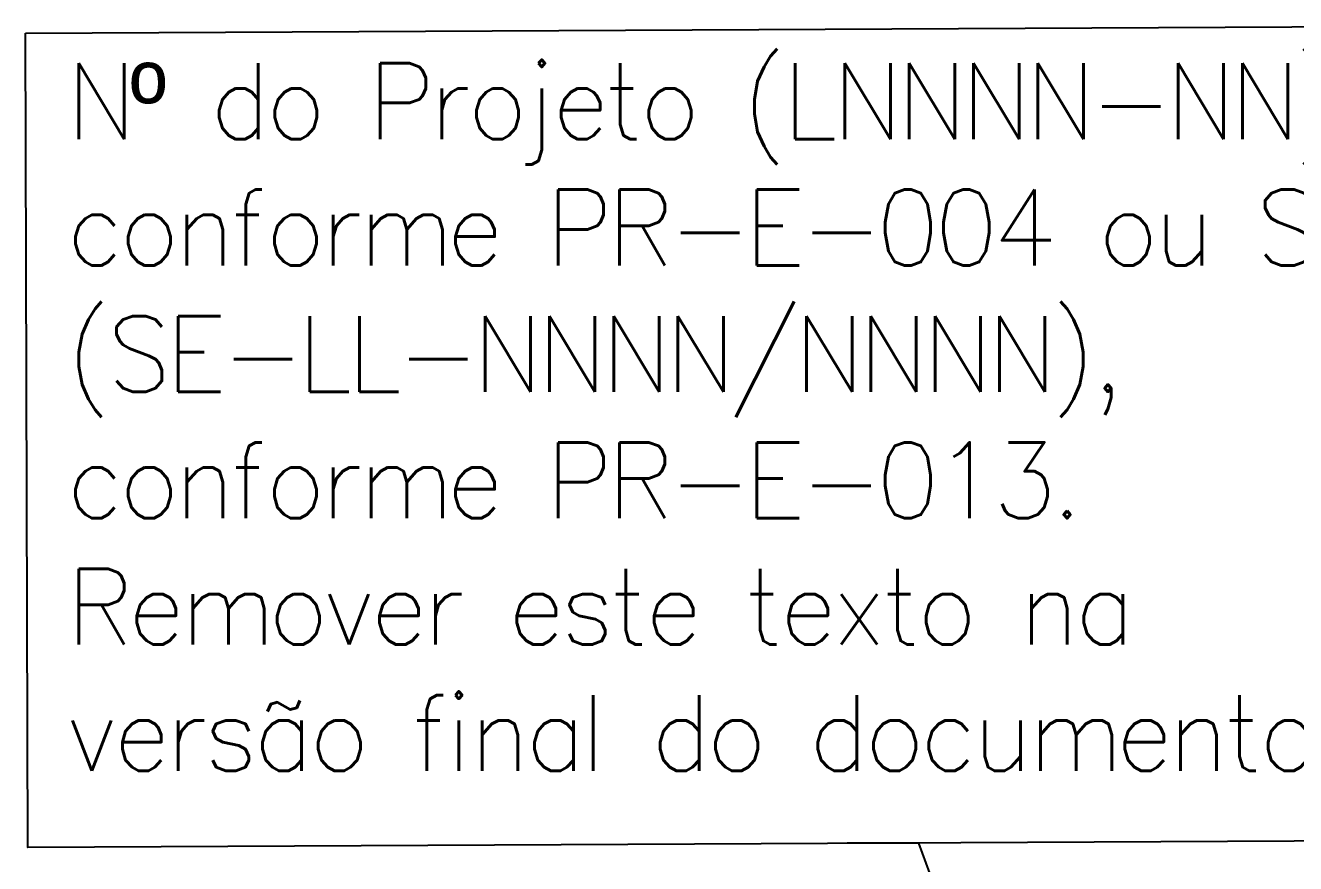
# Paper-space layout 'Layout1' of a CAD drawing. Header units: metres, sheet in millimetres. Extents: x 0 to 841, y 0 to 594.
# Drawn here: x 749.78 to 791.69, y 86.02 to 113.66 of the extents above; entities that cross this region are included whole.
import ezdxf
from ezdxf import colors
from ezdxf.entities.mleader import LeaderData, LeaderLine
from ezdxf.math import Vec2, Vec3

# ---------------------------------------------------------------- set-up
doc = ezdxf.new("R2010")
doc.units = ezdxf.units.M
doc.header["$LTSCALE"] = 7.5
doc.styles.add('R100', font='simplex.shx', dxfattribs={"height": 2.5})

# ---------------------------------------------------------------- blocks, each defined once
blk = doc.blocks.new('NProjetoSE')
at = {"color": 1}
blk.add_lwpolyline([(729.045, 261.263), (779.63, 261.518), (779.706, 234.656), (729.121, 234.401)], close=True, dxfattribs=at)
at = {"insert": (730.379, 260.269), "char_height": 2.5, "attachment_point": 1, "style": 'R100'}
blk.add_mtext_dynamic_manual_height_columns('{\\T0.9;\\C1;Nº do Projeto (LNNNN-NN),  conforme PR-E-004 ou SE (SE-LL-NNNN/NNNN), conforme PR-E-013. Remover este texto na versão final do documento.\\C256; }', width=48.92933, gutter_width=12.5, heights=[24.729], dxfattribs=at)
at = {"color": 1}
ml = blk.add_multileader_mtext('Standard', dxfattribs=at)
ml.set_content('', color=1)
ml.set_leader_properties()
ml.build(insert=Vec2(0, 0))
ml.multileader.update_dxf_attribs({"text_right_attachment_type": 6, "dogleg_length": 0.36})
ctx = ml.context
ctx.base_point, ctx.plane_origin = Vec3(754.158, 236.546), Vec3(798.765, 209.909)
ctx.right_attachment, ctx.text_align_type = 6, 2
notes = []
notes.append((ctx, [(0, (1, 1, 0), (758.518, 234.546), (-1, 0), 0.36, [(0, [(768.004, 209.012)], 0, [])])]))
ctx.mtext.insert, ctx.mtext.alignment, ctx.mtext.flow_direction = Vec3(756.158, 238.546), 3, 5
for ctx, leaders in notes:
    for number, flags, end, landing, length, lines in leaders:
        leader = LeaderData()
        leader.index, (leader.has_last_leader_line, leader.has_dogleg_vector, leader.attachment_direction) = number, flags
        leader.last_leader_point, leader.dogleg_vector, leader.dogleg_length = Vec3(end), Vec3(landing), length
        for number, points, colour, breaks in lines:
            line = LeaderLine()
            line.index, line.vertices, line.color, line.breaks = number, Vec3.list(points), colors.encode_raw_color(colour), breaks
            leader.lines.append(line)
        ctx.leaders.append(leader)

psp = doc.layouts.get("Layout1")

# ---------------------------------------------------------------- block references
psp.add_blockref('NProjetoSE', (20.732, -147.858))

doc.saveas('drawing.dxf')
